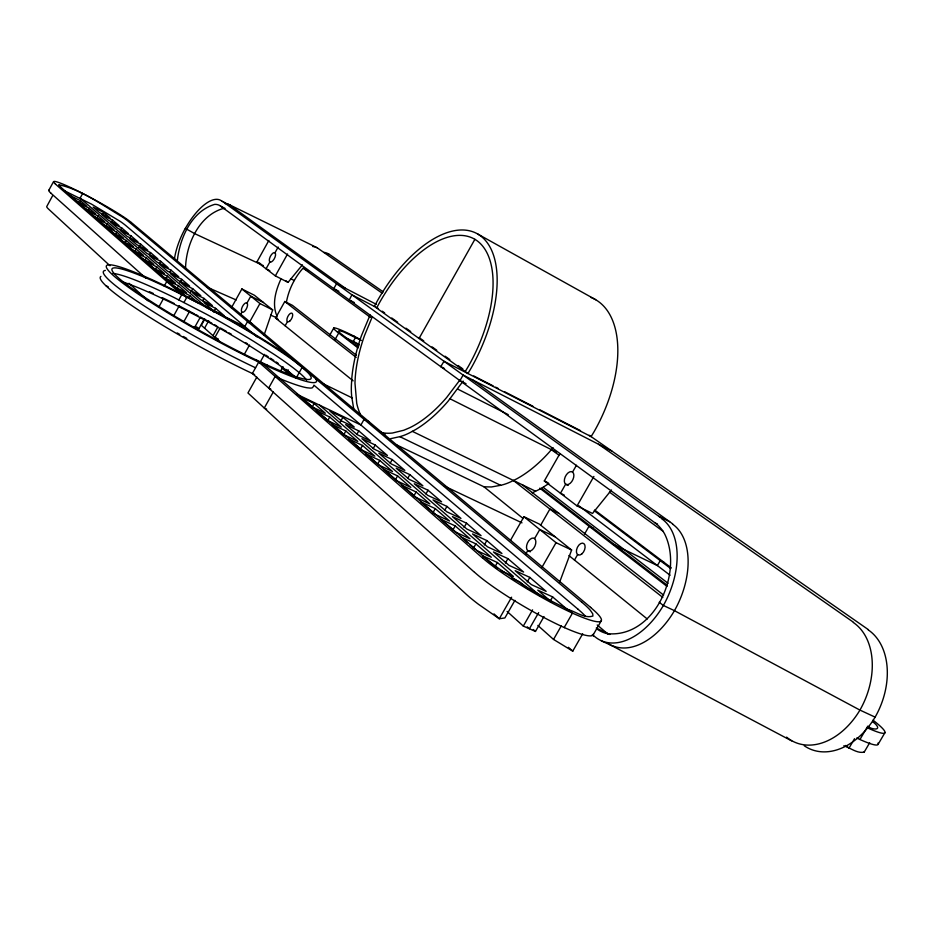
<?xml version="1.0" encoding="UTF-8"?>
<svg xmlns="http://www.w3.org/2000/svg" width="934" height="934" viewBox="0 0 934 934"><rect width="100%" height="100%" fill="white"/><g stroke="black" fill="none" stroke-linecap="round" stroke-linejoin="round"><path stroke-width="1.4" d="M177.273 261.275C179.503 238.684 191.353 211.306 214.657 204.383A48.895 19.918 -63 0 1 220.401 205.994M286.341 302.593C288.641 289.517 294.817 277.106 303.819 267.346M52.666 195.603L46.7 206.612A49.514 4.577 28.5 0 0 48.673 209.204L110.002 265.758M843.857 745.764C850.232 747.725 857.319 753.843 864.23 752.068L864.359 751.601M264.124 334.967L272.681 309.936L254.422 295.272L241.871 288.956L231.41 307.765M559.408 582.804L571.62 550.021L539.233 524.021L523.939 516.736L510.513 540.284M572.997 650.473L572.752 651.138L553.535 639.44L537.856 625.453M313.544 386.244L312.54 387.598A89.395 9.585 28.9 0 1 308.57 387.925L307.158 387.785A119.785 12.796 28.8 0 1 281.893 379.496L279.663 378.562M280.889 279.138C276.125 289.703 272.331 302.044 275.974 313.52A46.431 20.91 -62.7 0 0 277.223 316.147M349.281 299.942L351.92 294.805L374.371 306.434L467.922 373.518L471.121 368.159A113.785 57.254 -62.7 0 0 480.018 235.496A113.785 57.254 -62.7 0 0 377.067 301.378L374.371 306.434M370.109 314.91L361.458 335.656A113.785 57.254 -62.7 0 0 351.814 378.06L351.593 382.018A84.247 42.053 -63 0 0 351.744 396.88L353.846 409.594M372.316 316.696L364.517 335.528A107.784 54.23 -62.7 0 0 354.978 383.22L356.73 403.336A107.784 54.23 -62.7 0 0 360.372 414.416M597.246 629.177A74.44 45.976 -65.1 0 0 607.17 633.649C654.594 638.389 683.933 572.297 664.564 533.793A74.44 45.859 -65.7 0 0 655.108 522.923L220.412 205.994L225.047 208.422M376.624 308.045L379.332 302.99A107.784 54.23 -62.7 0 1 476.842 240.598A107.784 54.23 -62.7 0 1 468.413 366.245L465.225 371.592M48.731 190.431L53.53 181.663M79.378 202.947L80.569 200.775L70.015 195.44L76.168 200.822L86.804 206.192L80.569 200.775M88.053 210.512L89.255 208.317L78.596 202.947L84.912 208.457L95.653 213.874L89.255 208.317M96.949 218.276L98.175 216.058L87.399 210.629L93.879 216.291L104.736 221.743L98.175 216.058M102.39 214.551L103.581 212.392L93.155 207.126L99.483 212.59L109.978 217.879L103.581 212.392M106.067 226.238L107.317 223.985L96.424 218.521L103.079 224.323L114.041 229.822L107.317 223.985M111.298 222.222L112.5 220.039L101.969 214.727L108.461 220.319L119.062 225.654L112.5 220.039M115.431 234.399L116.692 232.122L105.694 226.612L112.512 232.566L123.592 238.112L116.692 232.122M120.428 230.079L121.642 227.873L111.018 222.514L117.672 228.246L128.378 233.628L121.642 227.873M125.039 242.782L126.312 240.47L115.197 234.913L122.202 241.03L133.399 246.623L126.312 240.47M129.791 238.135L131.029 235.893L120.288 230.5L127.106 236.384L137.928 241.813L131.029 235.893M134.905 251.386L136.189 249.051L124.969 243.435L132.161 249.728L143.474 255.367L136.189 249.051M138.769 247.533L140.649 244.136L129.791 238.695L136.796 244.731L147.724 250.195L140.649 244.136M145.027 260.224L146.334 257.854L134.986 252.203L142.377 258.66L153.818 264.345L146.334 257.854M149.253 254.877L150.514 252.589L139.551 247.101L146.743 253.289L157.788 258.811L150.514 252.589M155.429 269.296L156.76 266.902L145.295 261.193L152.884 267.836L164.442 273.569L156.76 266.902M159.364 263.586L160.648 261.263L149.568 255.729L156.959 262.092L168.108 267.649L160.648 261.263M166.124 278.636L167.466 276.195L155.873 270.44L163.683 277.27L175.37 283.049L167.466 276.195M169.743 272.518L171.05 270.171L159.854 264.591L167.443 271.129L178.721 276.733L171.05 270.171M164.232 286.096L166.754 281.543L171.611 283.948M158.757 307.146L163.322 298.892M179.748 282.897L181.733 279.324L170.432 273.697L178.219 280.41L189.614 286.061L181.733 279.324M177.121 288.221L178.487 285.757L166.766 279.955L174.798 286.971L186.613 292.809L178.487 285.757M178.861 299.907L181.756 294.689L55.41 184.068M173.841 315.564L179.153 305.967L194.482 313.871M183.951 302.464L186.847 297.257L60.768 187.162M190.699 292.342L192.719 288.723L181.289 283.049L189.298 289.949L200.81 295.658L192.719 288.723M188.423 298.086L189.812 295.588L177.962 289.727L186.228 296.954M183.624 322.09L189.602 311.326M202.643 300.83L203.997 298.39L192.451 292.669L200.682 299.756L212.322 305.511L203.997 298.39M194.447 327.787L200.413 317.035L203.157 318.494M194.097 326.515L198.849 328.826L204.441 318.763M204.768 319.113L201.335 325.289L220.319 342.218M204.569 328.173L208.702 320.724M213.536 312.049L215.602 308.325L203.927 302.558L212.403 309.854L224.172 315.657L215.602 308.325M213.01 335.703L217.891 326.935M219.805 328.616L214.913 337.396L218.439 339.112M302.406 264.847L288.057 282.372L275.355 275.88L256.967 261.847L268.852 240.47M240.645 314.408L241.918 312.131M246.996 303.013A5.242 2.277 -63.4 0 0 241.637 308.582A5.242 2.277 -63.4 0 0 244.755 311.139A5.242 2.277 -63.4 0 0 246.996 303.013L250.802 296.183L263.458 302.534M269.879 261.929L266.062 268.794L269.844 270.732M274.981 252.787A5.242 2.288 -62.7 0 0 269.552 258.461A5.242 2.288 -62.7 0 0 272.775 260.843A5.242 2.288 -62.7 0 0 274.981 252.787L278.157 247.066M249.121 322.93L259.932 303.55L241.871 288.956M275.355 275.88L287.555 253.99M244.183 354.57L249.518 345.008M353.122 380.85L275.565 318.05L284.812 301.484L292.4 305.325L356.333 355.235M258.741 362.088L252.367 373.495L474.379 572.215M259.85 362.754L264.532 354.36M285.127 325.803L287.438 321.67M256.815 377.114L247.954 392.969L465.727 593.791A79.46 12.037 30.3 0 0 478.57 604.356L499.293 618.752L504.885 617.946L514.926 600.364M280.328 371.487L283.025 366.665M273.323 391.883L264.287 408.03L266.669 409.162M286.936 372.362L288.314 369.911M122.424 281.811A113.446 12.446 28.8 0 1 178.826 306.539L203.308 319.288A113.446 12.446 28.8 0 1 251.059 346.736L271.537 359.823A113.446 12.446 28.8 0 1 296.218 377.966L302.161 367.354M329.9 334.897L333.753 328.021M334.816 339.964L338.715 333.029M311.606 408.135L314.186 403.523L300.993 397.183L312.026 406.839L325.347 413.213L314.186 403.523M327.787 420.545L329.749 417.031L316.392 410.645L327.811 420.615L341.295 427.048L329.749 417.031M340.315 421.864L342.883 417.3L329.9 411.077L341.19 420.802L354.278 427.072L342.883 417.3M343.84 434.567L345.849 431.006L332.317 424.561L344.132 434.87L357.78 441.362L345.849 431.006M356.823 434.403L358.784 430.924L345.65 424.643L357.325 434.695L370.576 441.011L358.784 430.924M419.039 338.458L474.881 239.326M359.765 450.281L362.497 445.448L348.802 438.957L361.038 449.639L374.849 456.177L362.497 445.448M373.238 448.53L375.223 445.004L361.937 438.665L374.009 449.067L387.412 455.442L375.223 445.004M377.651 464.093L379.729 460.404L365.871 453.854L378.539 464.922L392.525 471.518L379.729 460.404M390.202 463.159L392.233 459.563L378.784 453.177L391.276 463.941L404.842 470.362L392.233 459.563M395.467 479.656L397.58 475.908L383.547 469.3L396.681 480.776L410.843 487.408L397.58 475.908M407.761 478.29L409.828 474.635L396.214 468.203L409.162 479.352L422.892 485.82L409.828 474.635M413.692 496.211L416.085 491.961L401.877 485.306L415.502 497.203L429.838 503.905L416.085 491.961M425.951 493.958L428.052 490.233L414.276 483.754L427.69 495.312L441.584 501.827L428.052 490.233M432.839 512.941L435.279 508.621L420.884 501.92L435.022 514.26L449.558 521.009L435.279 508.621M444.794 510.186L446.942 506.403L432.991 499.877L446.896 511.855L460.964 518.417L446.942 506.403M452.71 530.314L455.208 525.912L440.626 519.152L455.313 531.983L470.024 538.778L455.208 525.912M464.081 527.453L466.521 523.168L452.395 516.595L466.825 529.018L481.068 535.637L466.521 523.168M473.34 548.351L475.896 543.868L461.127 537.062M484.349 544.919L486.824 540.564L472.534 533.933L487.513 546.845L501.943 553.5L486.824 540.564M495.44 565.957L497.402 562.525L482.434 555.672L497.262 568.619M611.49 489.965L592.53 513.466L577.049 505.913L544.324 480.963L559.933 453.574M505.387 563.062L507.921 558.625L493.444 551.947L509.007 565.362L523.612 572.063L507.921 558.625M540.611 525.317L549.904 509.042L558.976 513.408M525.784 554.014L527.722 550.628L530.302 551.831M534.598 538.568A6.993 4.04 -65.4 0 0 526.694 545.351A6.993 4.04 -65.4 0 0 532.217 549.881A6.993 4.04 -65.4 0 0 534.598 538.568L539.77 529.52L555.205 536.84M572.554 472.079A6.993 4.063 -63.9 0 0 564.51 479.06A6.993 4.063 -63.9 0 0 570.242 483.275A6.993 4.063 -63.9 0 0 572.554 472.079L576.441 465.26M511.61 597.2L499.293 618.752L494.004 613.895M527.255 581.905L529.835 577.387L515.171 570.674L531.353 584.614L546.145 591.362L529.835 577.387M542.082 567.101L556.045 542.666L523.939 516.736M577.049 505.913L593.884 476.445M544.008 616.545L535.462 631.454L523.309 626.084L532.578 609.855M538.661 612.587L529.403 628.769L527.243 626.831M584.509 534.12L589.027 526.216L593.312 528.282M549.974 601.496L552.613 596.896L537.762 590.136L551.457 601.928M574.48 560.061L577.621 554.598M553.535 639.44L561.322 625.85M564.241 627.461L572.495 613.066L568.561 609.692L547.114 598.904L527.535 587.603L498.931 568.654A79.553 10.601 30.2 0 1 485.902 558.369M582.699 633.801L572.752 651.138L568.432 647.309M593.312 634.641L601.379 620.608M854.54 738.689L848.994 748.169L845.562 745.472M859.981 739.459L866.939 727.574M864.23 752.068L869.694 742.728M878.135 744.293L884.977 732.606M459.633 380.348L446.674 397.475A107.784 54.23 -62.7 0 1 409.828 427.679L403.862 430.224L392.49 433.014A107.784 54.23 -62.7 0 1 382.193 432.699M463.159 381.06L448.098 401.2A113.785 57.254 -62.7 0 1 415.583 429.582L412.326 431.345A85.438 43.244 -63 0 1 399.822 436.657L390.832 438.641M553.056 447.643L549.449 451.928A110.387 60.406 -62.7 0 1 516.747 478.85L513.431 480.485A82.869 45.603 -63.1 0 1 500.647 485.306L491.389 486.976L483.987 486.801L396.716 444.946M532.287 492.79A82.309 46.093 -63.1 0 0 535.556 491.226L538.883 489.626A109.652 61.06 -62.7 0 0 548.853 483.462M867.347 726.43C875.053 730.878 883.074 729.723 872.846 721.83M64.995 191.061L91.45 204.091L120.007 221.253A49.817 4.168 28.6 0 1 125.915 225.666L257.037 336.905M568.561 609.692C576.138 611.91 584.824 618.763 592.892 616.043L592.751 613.836L590.405 610.392A80.009 10.753 30.1 0 0 581.917 602.313M207.173 287.217L236.22 299.977M270.545 315.062L277.153 317.969M601.321 640.887L612.342 645.838M344.973 337.372L359.17 344.389M596.277 628.033L609.867 634.478M511.704 578.274L519.771 581.94L528.107 589.179M500.671 570.616L513.42 576.43L497.402 562.525M476.387 550.395L491.296 557.236L475.896 543.868M874.901 717.032L859.724 709.98L674.255 610.567L663.175 605.384L659.217 602.255M263.388 265.618L194.961 233.769L185.352 228.421A45.171 18.376 -62.9 0 1 221.44 200.868M254.643 374.569L247.16 371.043A119.762 13.134 28.8 0 1 100.93 276.406M556.045 542.666L571.62 550.021M255.554 367.798L250.347 365.322A119.785 12.796 28.8 0 1 142.447 304.753A119.785 12.796 28.8 0 1 105.367 270.416M444.467 486.112L521.989 522.853M270.802 389.104L268.653 388.077L275.156 376.449L280.515 379.041M379.788 431.636L384.995 434.147M612.541 543.997L657.384 565.572L660.233 560.61L664.319 562.583M296.51 394.09L360.898 425.017L364.085 419.366L369.175 421.818M399.822 436.657L500.647 485.306M106.032 285.711L108.192 286.761M322.277 383.337L352.422 398.012M412.326 431.345L535.556 491.226M564.299 495.137L560.458 493.269L565.642 484.186L568.187 485.447M228.597 204.324L316.486 247.417M544.324 480.963L548.13 482.831M189.812 298.717L198.171 302.838L189.812 295.588M655.119 522.912L657.513 524.102M252.227 323.818L247.58 321.518L244.801 326.526L207.196 307.998L80.126 198.125L82.484 193.84L81.13 192.673M174.086 303.433L169.066 300.946A119.762 13.134 28.8 0 0 162.119 297.584M658.879 516.35L669.666 521.721M275.565 318.05L278.099 319.323M259.932 303.55L272.681 309.936M450.048 398.806L556.466 452.184M457.625 389.046L508.259 414.649M466.031 383.722L459.96 380.628L463.112 375.059L611.852 451.052M444.514 368.545L440.743 366.63L444.035 361.283L591.117 436.61L594.222 431.473A109.652 61.06 -62.7 0 0 590.883 297.409M473.818 375.982L493.094 385.87M495.674 387.178L498.242 388.497M504.664 391.79L532.952 406.278M539.373 409.582L580.516 430.656M290.556 278.624L294.268 280.527M256.967 261.847L260.714 263.773M338.879 291.28L333.788 288.641L336.544 283.702L376.355 304.356M350.53 300.585L354.266 302.523M308.372 270.918L303.328 268.303L370.494 317.397M375.655 307.099L378.235 308.43M222.829 201.627L230.943 205.889M361.376 340.443L343.327 331.78L338.855 330.566L338.879 331.768A45.159 3.561 29.3 0 0 342.381 334.874L358.329 347.168M609.797 644.6L791.682 740.895M195.661 314.501L198.043 315.774M477.823 234.084L595.694 299.709M245.537 342.591L247.522 343.805M265.758 355.142L268.221 356.718M270.486 358.201L273.872 360.442M276.067 361.902L278.169 363.326M328.78 253.966L383.325 291.945M589.191 435.279L868.34 629.621M288.886 356.204L287.182 355.025A119.809 12.457 28.9 0 0 191.633 299.008L174.845 290.521A119.809 12.457 28.9 0 0 114.03 276.102A119.809 12.457 28.9 0 0 253.534 359.602L270.311 367.471A119.809 12.457 28.9 0 0 316.171 379.379L315.82 378.83M317.572 248.07L382.239 293.218M598.484 444.222L853.501 622.289M382.275 311.209L384.645 312.902M391.755 317.992L397.674 322.242M405.975 328.184L410.715 331.57M419.004 337.513L423.744 340.91M432.033 346.853L436.773 350.25M445.074 356.193L449.814 359.578M458.104 365.521L462.844 368.918M229.636 204.955L345.452 288.326M472.826 380.021L672.667 523.881M221.533 200.693L661.867 518.51M551.375 449.639L559.384 455.488M609.435 492.09L663.327 531.481M594.666 510.011L671.266 567.837M594.187 510.7L670.67 568.502M285.967 280.795L288.057 282.372M578.776 505.738L670.11 575.262M359.065 345.778L353.321 341.365L355.539 337.419L353.788 336.077A41.808 3.304 29.3 0 1 360.291 339.439M543.296 487.408L668.055 583.306M541.615 488.435L667.121 585.174M337.337 331.967L358.096 347.985M539.747 488.178L667.051 586.424M522.316 484.793L663.619 595.11M284.812 301.484L356.216 357.395M513.431 480.485L662.825 597.445M483.987 486.801L523.192 518.545M568.923 555.555L647.25 618.973M131.297 222.479L590.697 607.462M581.929 602.325L128.297 221.346A49.817 4.051 28.6 0 0 122.377 216.957C102.285 205.048 81.13 189.555 58.714 184.71A49.549 4.028 28.7 0 0 60.768 187.162M597.211 624.963L606.026 632.435A74.171 46.163 -65.2 0 0 608.221 634.128M313.894 385.147L577.983 609.19M552.613 596.896L568.537 610.521M286.329 369.49L296.218 377.966M281.403 367.611L290.229 375.188M592.261 634.805L594.141 636.416M319.603 405.181L540.179 595.892M261.555 362.485L485.902 558.369M463.299 538.965L467.665 542.771M469.849 544.674L475.301 549.437M256.465 360.092L482.481 557.972M179.153 305.967L181.068 307.671M50.576 192.883L145.996 278.285M196.689 326.888L198.849 328.826M533.302 629.504L535.462 631.454M507.092 611.431L523.309 626.084M128.985 283.259L147.957 300.76M185.527 269.12C185.703 245.222 198.487 215.987 222.747 208.621A48.79 20.058 -63 0 1 224.032 208.632M337.478 332.037A41.796 3.304 29.3 0 1 353.706 336.018M873.033 720.184A63.185 6.912 31 0 1 867.126 727.714M867.943 726.232A68.217 7.682 31 0 1 869.472 727.598M877.983 743.09A63.162 7.274 31 0 1 860.156 739.6A63.15 7.274 31 0 1 856.735 738M323.888 252.402A42.73 19.427 -62.9 0 1 328.698 254.13M224.942 203.53A45.066 18.505 -62.9 0 1 229.542 205.118M312.703 246.518A42.882 19.275 -62.8 0 1 317.478 248.222M174.436 258.998A45.171 18.376 -62.9 0 1 185.282 228.363M868.2 629.866A67.306 47.821 -66.8 0 1 875.1 717.172A67.306 47.821 -66.7 0 1 804.244 745.752M672.527 524.126A68.801 42.871 -65.5 0 1 674.43 610.708A68.801 42.882 -65.5 0 1 612.412 645.674M609.89 644.413A68.801 42.882 -65.5 0 1 607.509 642.884M853.361 622.534A67.657 47.622 -66.7 0 1 859.922 710.12A67.645 47.634 -66.6 0 1 786.591 737.124M661.727 518.767A69.046 42.695 -65.5 0 1 663.35 605.512A69.046 42.695 -65.4 0 1 594.281 636.171M112.874 273.44A113.458 12.119 28.8 0 1 173.841 297.397L206.192 314.093A113.458 12.119 28.8 0 1 253.966 341.54L274.456 354.605A113.458 12.119 28.8 0 1 306.656 380.091M149.417 291.677A119.762 13.134 28.8 0 1 153.188 293.393M204.394 319.159A119.762 13.134 28.8 0 1 211.831 323.222M214.306 324.588A119.762 13.134 28.8 0 1 216.781 325.966M220.471 328.032A119.762 13.134 28.8 0 1 226.577 331.488M228.993 332.878A119.762 13.134 28.8 0 1 231.41 334.267M186.777 338.423A113.446 12.446 28.8 0 1 183.414 336.497M179.76 334.395A113.446 12.446 28.8 0 1 177.25 332.936M50.74 192.964A45.871 3.923 28.6 0 1 49.233 190.116M55.585 184.15A45.883 3.724 28.6 0 1 81.06 192.614A45.906 3.724 28.6 0 1 131.145 222.397M564.405 627.613A73.973 10.461 30.2 0 1 474.624 572.32M593.417 633.906A74.008 10.472 30.2 0 1 564.416 627.613M482.726 558.077A74.008 9.924 30.2 0 0 572.67 613.218A74.031 9.935 30.2 0 0 590.475 607.357M577.983 609.19A79.997 11.045 30.2 0 1 585.174 615.915M267.136 365.054L251.269 357.605A113.481 11.792 28.9 0 1 119.26 278.577A113.481 11.792 28.9 0 1 176.736 292.179L192.673 300.234A113.481 11.792 28.9 0 1 303.585 368.568A113.481 11.792 28.9 0 1 267.136 365.054M290.124 320.771A4.81 2.183 -63.3 0 0 292.12 313.299A4.81 2.183 -63.3 0 0 287.112 318.389A4.81 2.183 -63.3 0 0 290.124 320.771M581.824 553.932A6.363 3.794 -65.2 0 0 583.902 543.623A6.363 3.794 -65.2 0 0 576.57 549.787A6.363 3.794 -65.2 0 0 581.824 553.932"/></g></svg>
